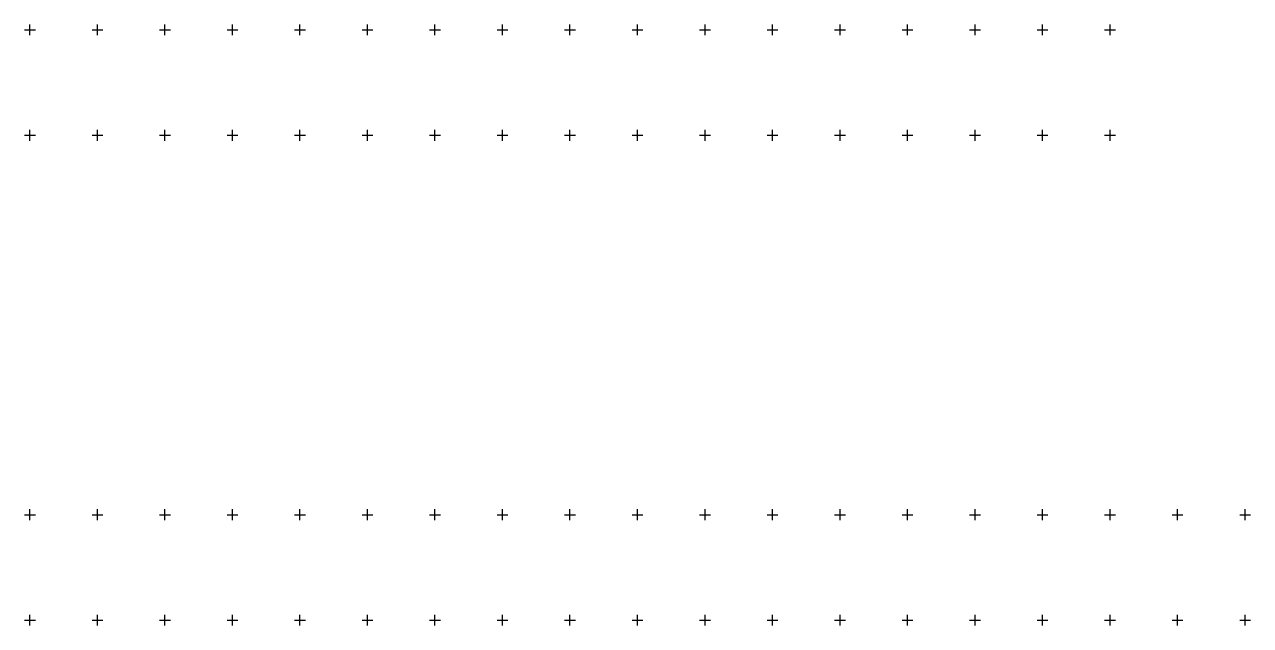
# Model space of a CAD drawing. Header units: inches. Extents: x 0.2 to 6.01, y 0.37 to 3.23.
import ezdxf

# ---------------------------------------------------------------- set-up
doc = ezdxf.new("R2010")
doc.units = ezdxf.units.IN
doc.header["$MEASUREMENT"] = 0

msp = doc.modelspace()

# ---------------------------------------------------------------- linework, layer by layer
at = {"transparency": 33554687}
for p, q in [((0.1985, 3.2), (0.2498, 3.2)), ((0.2241, 3.1744), (0.2241, 3.2256)), ((0.5185, 3.2), (0.5698, 3.2)), ((0.5441, 3.1744), (0.5441, 3.2256)), ((0.8385, 3.2), (0.8898, 3.2)), ((0.8641, 3.1744), (0.8641, 3.2256)), ((1.1585, 3.2), (1.2098, 3.2)), ((1.1841, 3.1744), (1.1841, 3.2256)), ((1.4785, 3.2), (1.5298, 3.2)), ((1.5041, 3.1744), (1.5041, 3.2256)), ((1.7985, 3.2), (1.8498, 3.2)), ((1.8241, 3.1744), (1.8241, 3.2256)), ((2.1185, 3.2), (2.1698, 3.2)), ((2.1441, 3.1744), (2.1441, 3.2256)), ((2.4385, 3.2), (2.4898, 3.2)), ((2.4641, 3.1744), (2.4641, 3.2256)), ((2.7585, 3.2), (2.8098, 3.2)), ((2.7841, 3.1744), (2.7841, 3.2256)), ((3.0785, 3.2), (3.1298, 3.2)), ((3.1041, 3.1744), (3.1041, 3.2256)), ((3.3985, 3.2), (3.4498, 3.2)), ((3.4241, 3.1744), (3.4241, 3.2256)), ((3.7185, 3.2), (3.7698, 3.2)), ((3.7441, 3.1744), (3.7441, 3.2256)), ((4.0385, 3.2), (4.0898, 3.2)), ((4.0641, 3.1744), (4.0641, 3.2256)), ((4.3585, 3.2), (4.4098, 3.2)), ((4.3841, 3.1744), (4.3841, 3.2256)), ((4.6785, 3.2), (4.7298, 3.2)), ((4.7041, 3.1744), (4.7041, 3.2256)), ((4.9985, 3.2), (5.0498, 3.2)), ((5.0241, 3.1744), (5.0241, 3.2256)), ((5.3185, 3.2), (5.3698, 3.2)), ((5.3441, 3.1744), (5.3441, 3.2256)), ((0.1985, 2.7), (0.2498, 2.7)), ((0.2241, 2.6744), (0.2241, 2.7256)), ((0.5185, 2.7), (0.5698, 2.7)), ((0.5441, 2.6744), (0.5441, 2.7256)), ((0.8385, 2.7), (0.8898, 2.7)), ((0.8641, 2.6744), (0.8641, 2.7256)), ((1.1585, 2.7), (1.2098, 2.7)), ((1.1841, 2.6744), (1.1841, 2.7256)), ((1.4785, 2.7), (1.5298, 2.7)), ((1.5041, 2.6744), (1.5041, 2.7256)), ((1.7985, 2.7), (1.8498, 2.7)), ((1.8241, 2.6744), (1.8241, 2.7256)), ((2.1185, 2.7), (2.1698, 2.7)), ((2.1441, 2.6744), (2.1441, 2.7256)), ((2.4385, 2.7), (2.4898, 2.7)), ((2.4641, 2.6744), (2.4641, 2.7256)), ((2.7585, 2.7), (2.8098, 2.7)), ((2.7841, 2.6744), (2.7841, 2.7256)), ((3.0785, 2.7), (3.1298, 2.7)), ((3.1041, 2.6744), (3.1041, 2.7256)), ((3.3985, 2.7), (3.4498, 2.7)), ((3.4241, 2.6744), (3.4241, 2.7256)), ((3.7185, 2.7), (3.7698, 2.7)), ((3.7441, 2.6744), (3.7441, 2.7256)), ((4.0385, 2.7), (4.0898, 2.7)), ((4.0641, 2.6744), (4.0641, 2.7256)), ((4.3585, 2.7), (4.4098, 2.7)), ((4.3841, 2.6744), (4.3841, 2.7256)), ((4.6785, 2.7), (4.7298, 2.7)), ((4.7041, 2.6744), (4.7041, 2.7256)), ((4.9985, 2.7), (5.0498, 2.7)), ((5.0241, 2.6744), (5.0241, 2.7256)), ((5.3185, 2.7), (5.3698, 2.7)), ((5.3441, 2.6744), (5.3441, 2.7256)), ((0.1985, 0.9), (0.2498, 0.9)), ((0.2241, 0.8744), (0.2241, 0.9256)), ((0.5185, 0.9), (0.5698, 0.9)), ((0.5441, 0.8744), (0.5441, 0.9256)), ((0.8385, 0.9), (0.8898, 0.9)), ((0.8641, 0.8744), (0.8641, 0.9256)), ((1.1585, 0.9), (1.2098, 0.9)), ((1.1841, 0.8744), (1.1841, 0.9256)), ((1.4785, 0.9), (1.5298, 0.9)), ((1.5041, 0.8744), (1.5041, 0.9256)), ((1.7985, 0.9), (1.8498, 0.9)), ((1.8241, 0.8744), (1.8241, 0.9256)), ((2.1185, 0.9), (2.1698, 0.9)), ((2.1441, 0.8744), (2.1441, 0.9256)), ((2.4385, 0.9), (2.4898, 0.9)), ((2.4641, 0.8744), (2.4641, 0.9256)), ((2.7585, 0.9), (2.8098, 0.9)), ((2.7841, 0.8744), (2.7841, 0.9256)), ((3.0785, 0.9), (3.1298, 0.9)), ((3.1041, 0.8744), (3.1041, 0.9256)), ((3.3985, 0.9), (3.4498, 0.9)), ((3.4241, 0.8744), (3.4241, 0.9256)), ((3.7185, 0.9), (3.7698, 0.9)), ((3.7441, 0.8744), (3.7441, 0.9256)), ((4.0385, 0.9), (4.0898, 0.9)), ((4.0641, 0.8744), (4.0641, 0.9256)), ((4.3585, 0.9), (4.4098, 0.9)), ((4.3841, 0.8744), (4.3841, 0.9256)), ((4.6785, 0.9), (4.7298, 0.9)), ((4.7041, 0.8744), (4.7041, 0.9256)), ((4.9985, 0.9), (5.0498, 0.9)), ((5.0241, 0.8744), (5.0241, 0.9256)), ((5.3185, 0.9), (5.3698, 0.9)), ((5.3441, 0.8744), (5.3441, 0.9256)), ((5.6385, 0.9), (5.6898, 0.9)), ((5.6641, 0.8744), (5.6641, 0.9256)), ((5.9585, 0.9), (6.0098, 0.9)), ((5.9841, 0.8744), (5.9841, 0.9256)), ((0.2241, 0.3744), (0.2241, 0.4256)), ((0.5441, 0.3744), (0.5441, 0.4256)), ((0.8641, 0.3744), (0.8641, 0.4256)), ((1.1841, 0.3744), (1.1841, 0.4256)), ((1.5041, 0.3744), (1.5041, 0.4256)), ((1.8241, 0.3744), (1.8241, 0.4256)), ((2.1441, 0.3744), (2.1441, 0.4256)), ((2.4641, 0.3744), (2.4641, 0.4256)), ((2.7841, 0.3744), (2.7841, 0.4256)), ((3.1041, 0.3744), (3.1041, 0.4256)), ((3.4241, 0.3744), (3.4241, 0.4256)), ((3.7441, 0.3744), (3.7441, 0.4256)), ((4.0641, 0.3744), (4.0641, 0.4256)), ((4.3841, 0.3744), (4.3841, 0.4256)), ((4.7041, 0.3744), (4.7041, 0.4256)), ((5.0241, 0.3744), (5.0241, 0.4256)), ((5.3441, 0.3744), (5.3441, 0.4256)), ((5.6641, 0.3744), (5.6641, 0.4256)), ((5.9841, 0.3744), (5.9841, 0.4256)), ((0.1985, 0.4), (0.2498, 0.4)), ((0.5185, 0.4), (0.5698, 0.4)), ((0.8385, 0.4), (0.8898, 0.4)), ((1.1585, 0.4), (1.2098, 0.4)), ((1.4785, 0.4), (1.5298, 0.4)), ((1.7985, 0.4), (1.8498, 0.4)), ((2.1185, 0.4), (2.1698, 0.4)), ((2.4385, 0.4), (2.4898, 0.4)), ((2.7585, 0.4), (2.8098, 0.4)), ((3.0785, 0.4), (3.1298, 0.4)), ((3.3985, 0.4), (3.4498, 0.4)), ((3.7185, 0.4), (3.7698, 0.4)), ((4.0385, 0.4), (4.0898, 0.4)), ((4.3585, 0.4), (4.4098, 0.4)), ((4.6785, 0.4), (4.7298, 0.4)), ((4.9985, 0.4), (5.0498, 0.4)), ((5.3185, 0.4), (5.3698, 0.4)), ((5.6385, 0.4), (5.6898, 0.4)), ((5.9585, 0.4), (6.0098, 0.4))]:
    msp.add_line(p, q, dxfattribs=at)

doc.saveas('drawing.dxf')
